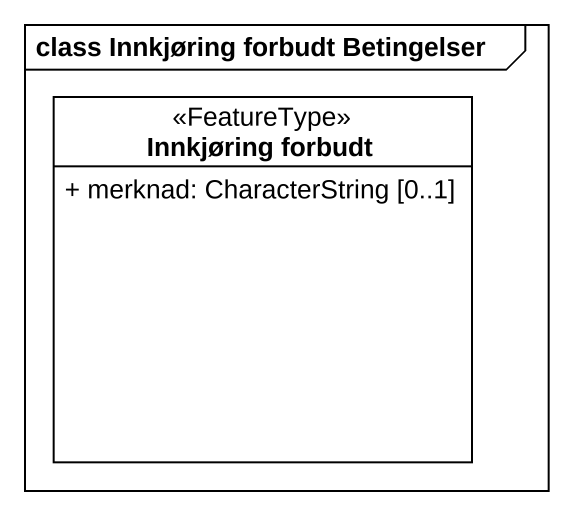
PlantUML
@startuml
mainframe class Innkjøring forbudt Betingelser
hide circle
hide empty members
skinparam classAttributeIconSize 0
class "Innkjøring forbudt" as Innkjøring_forbudt <<FeatureType>> {
  + merknad: CharacterString [0..1]
}
@enduml
